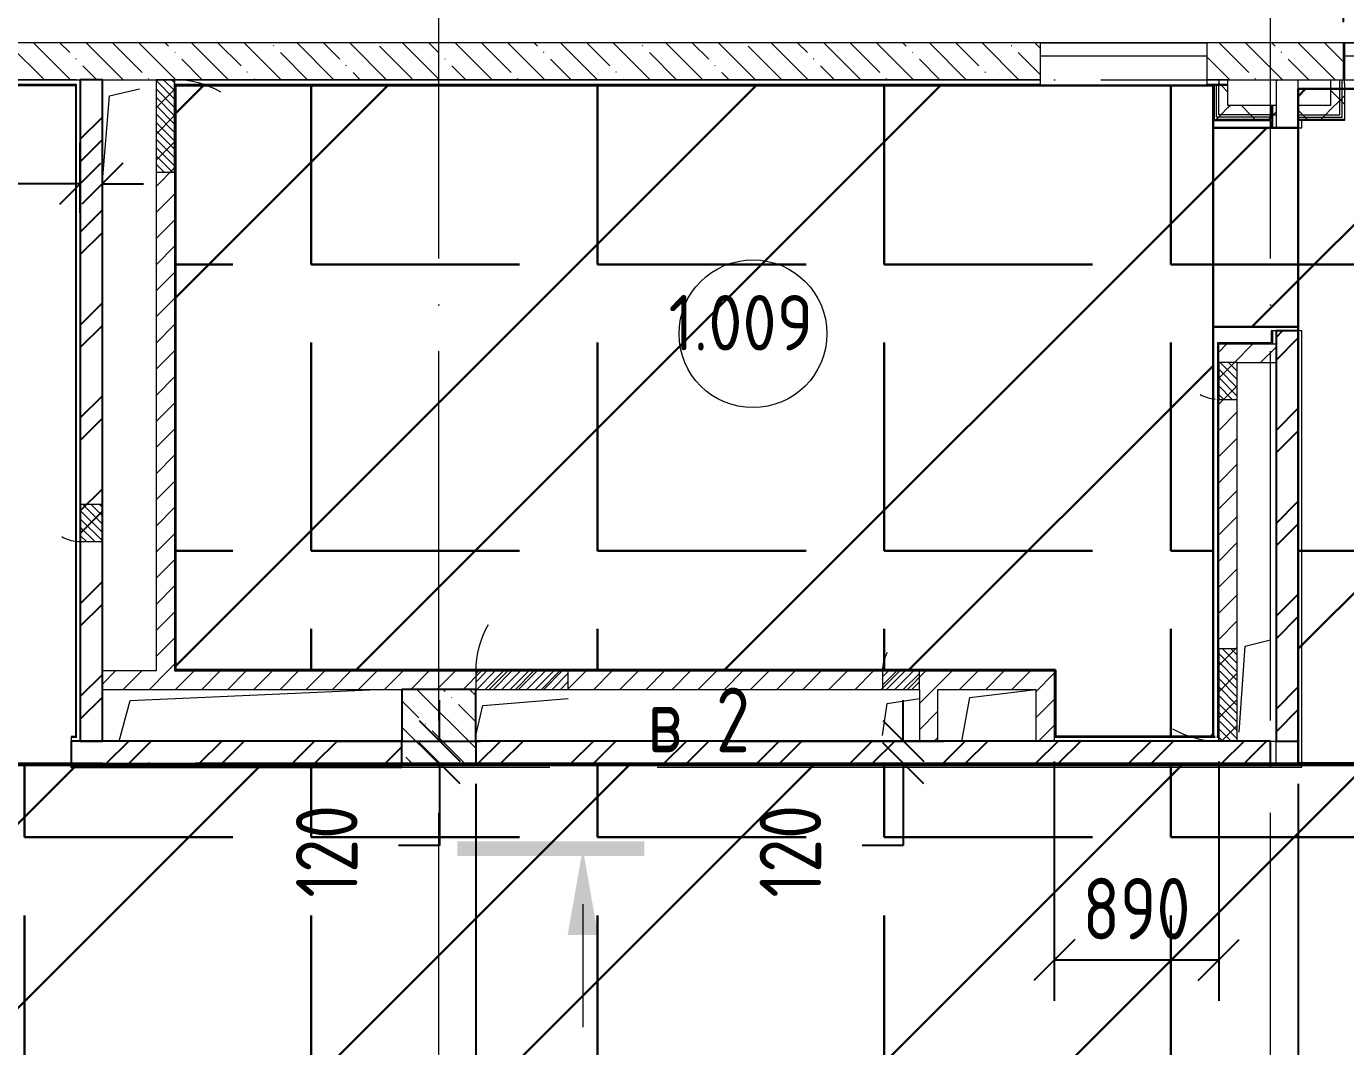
# Model space of a CAD drawing. Header units: millimetres. Extents: x -68946 to 690821, y -552984 to 293768.
# Drawn here: x 15518 to 22657, y 53142 to 58664 of the extents above; entities that cross this region are included whole.
import ezdxf

# ---------------------------------------------------------------- set-up
doc = ezdxf.new("R2010")
doc.units = ezdxf.units.MM
doc.linetypes.add('ADSK_Линия сетки', pattern=[2500, 2000, -250, 0, -250])
doc.linetypes.add('ADSK_Скрыто', pattern=[600, 300, -300])
doc.layers.get('Defpoints').update_dxf_attribs({"color": 250})
for name, color, linetype, lineweight in [('0) блоки', 250, 'Continuous', 25), ('1.1) Стяжка 5 вып.', 30, 'Continuous', 30), ('1.2) Тепло-звук изол. + пленка 5 вып.', 200, 'Continuous', 30), ('A-____-____-DIMS', 250, 'Continuous', 9), ('A-AREA-____-IDEN', 250, 'Continuous', 9), ('A-DETL-GENF-OTLN', 250, 'Continuous', 5), ('A-DOOR-____-MCUT', 250, 'Continuous', 5), ('A-DOOR-____-OTLN', 250, 'Continuous', 5), ('A-GLAZ-____-MCUT', 250, 'Continuous', 9), ('A-GLAZ-____-OTLN', 250, 'Continuous', 5), ('A-WALL-____-MCUT', 250, 'Continuous', 13), ('A-WALL-____-PATT', 250, 'Continuous', 13), ('A-WALL-FNSH-MCUT', 250, 'Continuous', 13), ('G-____-____-SYMB', 250, 'ADSK_Скрыто', 9), ('I-WALL-____-OTLN', 250, 'Continuous', 9), ('S-COLS-____-MCUT', 250, 'Continuous', 25), ('S-COLS-____-OTLN', 250, 'Continuous', 9), ('S-GRID-____-OTLN', 250, 'Continuous', 9)]:
    doc.layers.add(name, color=color, linetype=linetype, lineweight=lineweight)
doc.styles.add('GOST Common_2', font='', dxfattribs={"width": 0.8, "height": 350})
doc.styles.add('ISOCPEUR_1', font='isocpeur.ttf', dxfattribs={"width": 0.9, "height": 250})
doc.styles.get("Standard").update_dxf_attribs({"font": 'ГОСТ тип А.ttf'})
doc.styles.get('GOST Common_2').set_extended_font_data('GOST Common')
doc.dimstyles.new('А3', dxfattribs={"dimtxt": 333, "dimasz": 222, "dimexe": 222, "dimexo": 111, "dimgap": 111, "dimtad": 1, "dimtoh": 1, "dimdec": 0, "dimrnd": 0.0015, "dimzin": 0, "dimdsep": 46, "dimtxsty": 'Standard', "dimblk": 'OBLIQUE', "dimcen": 0, "dimclrd": 7, "dimclre": 7, "dimclrt": 7, "dimadec": 0, "dimazin": 0, "dimtfac": 1, "dimtdec": 0, "dimtofl": 0, "dimtmove": 0, "dimatfit": 3, "dimfxl": 1, "dimtolj": 1, "dimtzin": 0, "dimarcsym": 0})
pattern_1 = [(45, (0, 0), (-70.71068, 70.71068), [])]
pattern_2 = [(45, (0, 0), (-251.4472, 251.4472), []), (45, (0, 381), (-251.4472, 251.4472), [])]
pattern_3 = [(135, (0, 0), (-142.5612, -142.5612), []), (135, (142.56, 0), (-142.5612, -142.5612), [252.016, -50.403, 3.353, -47.05])]
pattern_4 = [(45, (0, 0), (-141.42136, 141.42136), []), (135, (0, 0), (-141.42136, -141.42136), [])]
pattern_5 = [(45, (125, 0), (-22.6274, 22.6274), [])]
pattern_6 = [(0, (0, 0), (0, 1550.67), [1127.76, -422.91]), (90, (0, 0), (-1550.67, 9e-14), [1127.76, -422.91])]

# ---------------------------------------------------------------- blocks, each defined once
blk = doc.blocks.new('Окно_СКБ_1Ст1 - 120_Окно_СКБ_1Ст_900_ОК3л-29018700-Кладочный план на отм_ 0_000_ Секция 1_')
at = {"layer": 'A-GLAZ-____-MCUT'}
for p, q in [((-450, -125), (450, -125)), ((-450, -195), (450, -195))]:
    blk.add_line(p, q, dxfattribs=at)
at = {"layer": 'A-GLAZ-____-OTLN'}
for p, q in [((450, -125), (-450, -125)), ((-450, -195), (450, -195))]:
    blk.add_line(p, q, dxfattribs=at)
blk = doc.blocks.new('Окно_СКБ_1Ст1 - 120_Окно_СКБ_1Ст_1250_ОКп14_E30-37619683-Кладочный план на отм_ 0_000_ Секция 1_')
at = {"layer": 'A-GLAZ-____-MCUT'}
for p, q in [((-625, -125), (625, -125)), ((-625, -195), (625, -195))]:
    blk.add_line(p, q, dxfattribs=at)
at = {"layer": 'A-GLAZ-____-OTLN'}
for p, q in [((625, -125), (-625, -125)), ((-625, -195), (625, -195))]:
    blk.add_line(p, q, dxfattribs=at)
blk = doc.blocks.new('_Wn_-As_OpeningMEP_floor__Rectangular - _Wn_-As_OpeningMEP_floor__Rectangular-32466854-Кладочный план на отм_ 0_000_ Секция 1_')
at = {"layer": 'A-DETL-GENF-OTLN'}
for p, q in [((-639.5, 129.5), (696.1, 189.8)), ((-700, -90), (-639.5, 129.5))]:
    blk.add_line(p, q, dxfattribs=at)
blk = doc.blocks.new('_Wn_-As_OpeningMEP_floor__Rectangular - _Wn_-As_OpeningMEP_floor__Rectangular-32466851-Кладочный план на отм_ 0_000_ Секция 1_')
at = {"layer": 'A-DETL-GENF-OTLN'}
for p, q in [((-62.3, 262.2), (100, 300)), ((-100, -199.9), (-62.3, 262.2))]:
    blk.add_line(p, q, dxfattribs=at)
blk = doc.blocks.new('_Wn_-As_OpeningMEP_floor__Rectangular - _Wn_-As_OpeningMEP_floor__Rectangular-32466841-Кладочный план на отм_ 0_000_ Секция 1_')
at = {"layer": 'A-DETL-GENF-OTLN'}
for p, q in [((-200, -90), (-156, 146)), ((-156, 146), (200, 190))]:
    blk.add_line(p, q, dxfattribs=at)
blk = doc.blocks.new('_Wn_-As_OpeningMEP_floor__Rectangular - _Wn_-As_OpeningMEP_floor__Rectangular-V6-Кладочный план на отм_ 0_000_ Секция 1_')
at = {"layer": 'A-DETL-GENF-OTLN'}
for p, q in [((-212.2, 112.2), (250, 150)), ((-250, -50), (-212.2, 112.2))]:
    blk.add_line(p, q, dxfattribs=at)
blk = doc.blocks.new('_Wn_-As_OpeningMEP_floor__Rectangular - _Wn_-As_OpeningMEP_floor__Rectangular-32466825-Кладочный план на отм_ 0_000_ Секция 1_')
at = {"layer": 'A-DETL-GENF-OTLN'}
for p, q in [((-73.2, 123.2), (100, 150)), ((-100, -50), (-73.2, 123.2))]:
    blk.add_line(p, q, dxfattribs=at)
blk = doc.blocks.new('_Wn_-As_OpeningMEP_floor__Rectangular - _Wn_-As_OpeningMEP_floor__Rectangular-32466849-Кладочный план на отм_ 0_000_ Секция 1_')
at = {"layer": 'A-DETL-GENF-OTLN'}
for p, q in [((-51.6, 266.6), (85, 300)), ((-85, -200), (-51.6, 266.6))]:
    blk.add_line(p, q, dxfattribs=at)
blk = doc.blocks.new('АР_Люк - ЛРС_ВК_200х200_внутренний_RAL 9006-42718712-Кладочный план на отм_ 0_000_ Секция 1_')
at = {"layer": 'A-DOOR-____-OTLN'}
h = blk.add_hatch(dxfattribs=at)
h.set_pattern_fill('FP_29', color=256, style=0, pattern_type=2)
h.set_pattern_definition(pattern_5)
h.paths.add_polyline_path([(25, -60), (225, -60), (225, 60), (25, 60)])
at = {"layer": 'A-DETL-GENF-OTLN', "lineweight": 9}
for p, q in [((225, 60), (25, 60)), ((25, 60), (25, -60)), ((225, -60), (225, 60)), ((25, -60), (225, -60))]:
    blk.add_line(p, q, dxfattribs=at)
at = {"layer": 'A-DOOR-____-MCUT'}
blk.add_arc((225, 60), 200, 150, 180, dxfattribs=at)
blk = doc.blocks.new('АР_Люк - ЛРС_ВК_200х200_внутренний_RAL 9006-42718871-Кладочный план на отм_ 0_000_ Секция 1_')
at = {"layer": 'A-DOOR-____-OTLN'}
h = blk.add_hatch(dxfattribs=at)
h.set_pattern_fill('FP_29', color=256, style=0, pattern_type=2)
h.set_pattern_definition(pattern_5)
h.paths.add_polyline_path([(225, -50), (225, 50), (25, 50), (25, -50)])
at = {"layer": 'A-DETL-GENF-OTLN', "lineweight": 9}
for p, q in [((225, 50), (25, 50)), ((25, 50), (25, -50)), ((225, -50), (225, 50)), ((25, -50), (225, -50))]:
    blk.add_line(p, q, dxfattribs=at)
at = {"layer": 'A-DOOR-____-MCUT'}
blk.add_arc((225, 50), 200, 150, 180, dxfattribs=at)
blk = doc.blocks.new('АР_Люк - ЛРС_ВК_200х200_внутренний_RAL 9006-V24-Кладочный план на отм_ 0_000_ Секция 1_')
at = {"layer": 'A-DOOR-____-OTLN'}
h = blk.add_hatch(dxfattribs=at)
h.set_pattern_fill('FP_29', color=256, style=0, pattern_type=2)
h.set_pattern_definition(pattern_5)
h.paths.add_polyline_path([(25, 50), (25, -50), (225, -50), (225, 50), (184.4, 50)])
at = {"layer": 'A-DETL-GENF-OTLN', "lineweight": 9}
for p, q in [((225, 50), (25, 50)), ((25, 50), (25, -50)), ((225, -50), (225, 50)), ((25, -50), (225, -50))]:
    blk.add_line(p, q, dxfattribs=at)
at = {"layer": 'A-DOOR-____-MCUT'}
for start, end in [(150, 174.20445), (177.10222, 180)]:
    blk.add_arc((225, 50), 200, start, end, dxfattribs=at)
blk = doc.blocks.new('АР_Люк - ЛРС_ВК_500х400_наружный_NCS S 1000-N-42722041-Кладочный план на отм_ 0_000_ Секция 1_')
at = {"layer": 'A-DOOR-____-OTLN'}
h = blk.add_hatch(dxfattribs=at)
h.set_pattern_fill('FP_29', color=256, style=0, pattern_type=2)
h.set_pattern_definition(pattern_5)
h.paths.add_polyline_path([(375, 50), (-125, 50), (-125, -50), (375, -50)])
at = {"layer": 'A-DETL-GENF-OTLN', "lineweight": 9}
for p, q in [((375, 50), (-125, 50)), ((-125, 50), (-125, -50)), ((375, -50), (375, 50)), ((-125, -50), (375, -50))]:
    blk.add_line(p, q, dxfattribs=at)
at = {"layer": 'A-DOOR-____-MCUT'}
blk.add_arc((375, 50), 500, 150, 180, dxfattribs=at)
blk = doc.blocks.new('AAR_СКБ_Марка_Помещения - Номер-17325395-Кладочный план на отм_ 0_000_ Секция 1_')
at = {"layer": 'A-AREA-____-IDEN'}
blk.add_circle((0, 1.502), 4, dxfattribs=at)
blk = doc.blocks.new('_Oblique')
at = {"color": 0, "linetype": 'ByBlock', "lineweight": -2}
blk.add_line((-0.5, -0.5), (0.5, 0.5), dxfattribs=at)
blk = doc.blocks.new('DIMBLOCK247-Кладочный план на отм_ 0_000_ Секция 1_')
at = {"layer": 'A-____-____-DIMS', "color": 7, "lineweight": -2, "transparency": 16777216}
for p, q in [((21080, 54684), (21080, 53388.5)), ((21970, 54684), (21970, 53388.5)), ((21080, 53610.5), (21970, 53610.5))]:
    blk.add_line(p, q, dxfattribs=at)
at = {"layer": 'Defpoints', "color": 0, "lineweight": 30, "transparency": 16777216}
for p in [(21080, 54795), (21970, 54795), (21970, 53610.5)]:
    blk.add_point(p, dxfattribs=at)
at = {"layer": 'A-____-____-DIMS', "color": 7, "lineweight": -2, "transparency": 16777216, "xscale": 222, "yscale": 222, "zscale": 222, "rotation": 180}
blk.add_blockref('_Oblique', (21080, 53610.5), dxfattribs=at)
at = {"layer": 'A-____-____-DIMS', "color": 7, "lineweight": -2, "transparency": 16777216, "xscale": 222, "yscale": 222, "zscale": 222}
blk.add_blockref('_Oblique', (21970, 53610.5), dxfattribs=at)
at = {"layer": 'A-____-____-DIMS', "color": 7, "transparency": 16777216, "insert": (21525, 53888), "char_height": 333, "width": 1.862, "attachment_point": 5}
blk.add_mtext('\\A1;890', dxfattribs=at)
blk = doc.blocks.new('DIMBLOCK252-Кладочный план на отм_ 0_000_ Секция 1_')
at = {"layer": 'A-____-____-DIMS', "color": 7, "lineweight": -2, "transparency": 16777216}
for p, q in [((20262.8, 54795), (20262.8, 55017)), ((19281.6, 54795), (20484.8, 54795)), ((19281.6, 54675), (20484.8, 54675)), ((20262.8, 54675), (20262.8, 54231)), ((20262.8, 54231), (20040.8, 54231))]:
    blk.add_line(p, q, dxfattribs=at)
at = {"layer": 'Defpoints', "color": 0, "lineweight": 30, "transparency": 16777216}
for p in [(19170.6, 54795), (20262.8, 54795), (19170.6, 54675)]:
    blk.add_point(p, dxfattribs=at)
at = {"layer": 'A-____-____-DIMS', "color": 7, "lineweight": -2, "transparency": 16777216, "xscale": 222, "yscale": 222, "zscale": 222}
for p, rotation in [((20262.8, 54795), 270), ((20262.8, 54675), 90)]:
    blk.add_blockref('_Oblique', p, dxfattribs=dict(at, rotation=rotation))
at = {"layer": 'A-____-____-DIMS', "color": 7, "transparency": 16777216, "insert": (19485.8, 53948), "char_height": 333, "width": 1.678, "attachment_point": 1, "rotation": 90, "line_spacing_factor": 1.022761}
blk.add_mtext('\\A1;120', dxfattribs=at)
blk = doc.blocks.new('DIMBLOCK255-Кладочный план на отм_ 0_000_ Секция 1_')
at = {"layer": 'A-____-____-DIMS', "color": 7, "lineweight": -2, "transparency": 16777216}
for p, q in [((15810, 57654.3), (15810, 58033.9)), ((15930, 57654.3), (15930, 58033.9)), ((15810, 57811.9), (14577.9, 57811.9)), ((15930, 57811.9), (16152, 57811.9))]:
    blk.add_line(p, q, dxfattribs=at)
at = {"layer": 'Defpoints', "color": 0, "lineweight": 30, "transparency": 16777216}
for p in [(15930, 57811.9), (15810, 57543.3), (15930, 57543.3)]:
    blk.add_point(p, dxfattribs=at)
at = {"layer": 'A-____-____-DIMS', "color": 7, "lineweight": -2, "transparency": 16777216, "xscale": 222, "yscale": 222, "zscale": 222}
blk.add_blockref('_Oblique', (15810, 57811.9), dxfattribs=at)
at = {"layer": 'A-____-____-DIMS', "color": 7, "lineweight": -2, "transparency": 16777216, "xscale": 222, "yscale": 222, "zscale": 222, "rotation": 180}
blk.add_blockref('_Oblique', (15930, 57811.9), dxfattribs=at)
at = {"layer": 'A-____-____-DIMS', "color": 7, "transparency": 16777216, "insert": (14688.9, 58366.9), "char_height": 333, "width": 1.678, "attachment_point": 1, "line_spacing_factor": 1.022761}
blk.add_mtext('\\A1;120', dxfattribs=at)
blk = doc.blocks.new('DIMBLOCK259-Кладочный план на отм_ 0_000_ Секция 1_')
at = {"layer": 'A-____-____-DIMS', "color": 7, "lineweight": -2, "transparency": 16777216}
for p, q in [((17754.1, 54795.2), (17754.1, 55017.2)), ((17194.3, 54795.2), (17976.1, 54795.2)), ((17194.3, 54675), (17976.1, 54675)), ((17754.1, 54675), (17754.1, 54231)), ((17754.1, 54231), (17532.1, 54231))]:
    blk.add_line(p, q, dxfattribs=at)
at = {"layer": 'Defpoints', "color": 0, "lineweight": 30, "transparency": 16777216}
for p in [(17083.3, 54795.2), (17754.1, 54795.2), (17083.3, 54675)]:
    blk.add_point(p, dxfattribs=at)
at = {"layer": 'A-____-____-DIMS', "color": 7, "lineweight": -2, "transparency": 16777216, "xscale": 222, "yscale": 222, "zscale": 222}
for p, rotation in [((17754.1, 54795.2), 270), ((17754.1, 54675), 90)]:
    blk.add_blockref('_Oblique', p, dxfattribs=dict(at, rotation=rotation))
at = {"layer": 'A-____-____-DIMS', "color": 7, "transparency": 16777216, "insert": (16977.1, 53948), "char_height": 333, "width": 1.678, "attachment_point": 1, "rotation": 90, "line_spacing_factor": 1.022761}
blk.add_mtext('\\A1;120', dxfattribs=at)
blk = doc.blocks.new('Разрез - Номер вида спереди_3_5 мм-32550530-Кладочный план на отм_ 0_000_ Секция 1_')
at = {"layer": 'G-____-____-SYMB', "linetype": 'Continuous'}
for points in [[(9.798, 0.404), (9.798, -0.394), (-0.333, -0.394), (-0.333, 0.404)], [(2.176, -4.675), (3, 0), (3.824, -4.675)]]:
    blk.add_hatch(color=256, dxfattribs=at).paths.add_polyline_path(points)
at = {"layer": 'G-____-____-SYMB', "linetype": 'Continuous', "lineweight": 20}
blk.add_line((3, -3), (3, -9.663), dxfattribs=at)
blk = doc.blocks.new('DIMBLOCK386-Кладочный план на отм_ 0_000_ Секция 1_')
at = {"layer": 'A-____-____-DIMS', "color": 7, "lineweight": -2, "transparency": 16777216}
for p, q in [((22645, 58686.1), (22645, 60593.3)), ((23895, 58686), (23895, 60593.3)), ((22645, 60371.3), (23895, 60371.3))]:
    blk.add_line(p, q, dxfattribs=at)
at = {"layer": 'Defpoints', "color": 0, "lineweight": 30, "transparency": 16777216}
for p in [(23895, 60371.3), (22645, 58575.1), (23895, 58575)]:
    blk.add_point(p, dxfattribs=at)
at = {"layer": 'A-____-____-DIMS', "color": 7, "lineweight": -2, "transparency": 16777216, "xscale": 222, "yscale": 222, "zscale": 222, "rotation": 180}
blk.add_blockref('_Oblique', (22645, 60371.3), dxfattribs=at)
at = {"layer": 'A-____-____-DIMS', "color": 7, "lineweight": -2, "transparency": 16777216, "xscale": 222, "yscale": 222, "zscale": 222}
blk.add_blockref('_Oblique', (23895, 60371.3), dxfattribs=at)
at = {"layer": 'A-____-____-DIMS', "color": 7, "transparency": 16777216, "insert": (23270, 60648.8), "char_height": 333, "width": 2.299, "attachment_point": 5}
blk.add_mtext('\\A1;1250', dxfattribs=at)
blk = doc.blocks.new('DIMBLOCK425-Кладочный план на отм_ 0_000_ Секция 1_')
at = {"layer": 'A-____-____-DIMS', "color": 7, "lineweight": -2, "transparency": 16777216}
for p, q in [((17950, 54564), (17950, 52340.2)), ((22400, 54564), (22400, 52340.2)), ((17950, 52562.2), (22400, 52562.2))]:
    blk.add_line(p, q, dxfattribs=at)
at = {"layer": 'Defpoints', "color": 0, "lineweight": 30, "transparency": 16777216}
for p in [(17950, 54675), (22400, 54675), (22400, 52562.2)]:
    blk.add_point(p, dxfattribs=at)
at = {"layer": 'A-____-____-DIMS', "color": 7, "lineweight": -2, "transparency": 16777216, "xscale": 222, "yscale": 222, "zscale": 222, "rotation": 180}
blk.add_blockref('_Oblique', (17950, 52562.2), dxfattribs=at)
at = {"layer": 'A-____-____-DIMS', "color": 7, "lineweight": -2, "transparency": 16777216, "xscale": 222, "yscale": 222, "zscale": 222}
blk.add_blockref('_Oblique', (22400, 52562.2), dxfattribs=at)
at = {"layer": 'A-____-____-DIMS', "color": 7, "transparency": 16777216, "insert": (20175, 52839.7), "char_height": 333, "width": 2.651, "attachment_point": 5}
blk.add_mtext('\\A1;4450', dxfattribs=at)

msp = doc.modelspace()

# ---------------------------------------------------------------- hatches: boundary and pattern name
at = {"layer": '0) блоки'}
h = msp.add_hatch(dxfattribs=at)
h.set_pattern_fill('FP_2', color=256, style=0, pattern_type=2)
h.set_pattern_definition(pattern_2)
h.paths.add_polyline_path([(15929.9781, 54795.0006), (15929.9781, 58375.0608), (15809.9781, 58375.0608), (15809.9781, 54795.0006)])
h = msp.add_hatch(dxfattribs=at)
h.set_pattern_fill('FP_2', color=256, style=0, pattern_type=2)
h.set_pattern_definition(pattern_2)
h.paths.add_polyline_path([(22280, 54675.0006), (22400, 54675.0006), (22400, 57015), (22280, 57015), (22280, 55136.1267)])
h.paths.add_polyline_path([(22280, 58115), (22400, 58115), (22400, 58375.0608), (22280, 58375.0608), (22280, 58160.0006)])
h = msp.add_hatch(dxfattribs=at)
h.set_pattern_fill('FP_2', color=256, style=0, pattern_type=2)
h.set_pattern_definition(pattern_2)
h.paths.add_polyline_path([(22280, 54675.0006), (22280, 54795.0006), (17949.9781, 54795.0006), (17949.9781, 54675.0006), (20922.2184, 54675.0006)])
h.paths.add_polyline_path([(15760, 54675.0006), (17549.9781, 54675.0006), (17549.9781, 54795.0006), (15760, 54795.0006)])
h.paths.add_polyline_path([(13800.0377, 54675.0006), (14710, 54675.0006), (14710, 54795.0006), (13800.0377, 54795.0006)])
at = {"layer": '1.1) Стяжка 5 вып.', "lineweight": 30, "true_color": 0xf26722}
h = msp.add_hatch(dxfattribs=at)
h.set_pattern_fill('ANSI32', color=30, scale=222)
h.paths.add_polyline_path([(21939, 58343), (16326, 58343), (16326, 55181.0006), (21086, 55181.0006), (21086, 54821.0006), (21939, 54821.0006), (21939, 55181.0006)])
h = msp.add_hatch(dxfattribs=at)
h.set_pattern_fill('ANSI32', color=30, scale=222)
h.paths.add_polyline_path([(24925, 57037.5336), (24155, 57037.5336), (24155, 58325.0012), (22400, 58325.0012), (22400, 54675.0006), (24925, 54675.0006)])
h = msp.add_hatch(dxfattribs=at)
h.set_pattern_fill('ANSI32', color=30, scale=222)
h.paths.add_polyline_path([(22400, 58115), (21939, 58115), (21939, 57037.5336), (22400, 57037.5336)])
h = msp.add_hatch(dxfattribs=at)
h.set_pattern_fill('ANSI32', color=30, scale=222)
h.paths.add_polyline_path([(69050, 54665.0006), (63760.01, 54665.0006), (63760.01, 54465), (63340.01, 54465), (63340.01, 54665.0006), (50059.9781, 54665.0006), (50059.9781, 54465), (49640, 54465), (49640, 54665.0006), (45760, 54665.0006), (45760, 54465), (45340, 54465), (45340, 54665.0006), (41260, 54665.0006), (41260, 54465), (40840, 54465), (40840, 54665.0006), (36359.9781, 54665.0006), (36359.9781, 54465), (35938.1957, 54465), (35938.1957, 54665.0006), (32655, 54665.0006), (237.9781, 54665.0006), (237.9781, 51375), (69050, 51375)])
at = {"layer": '1.2) Тепло-звук изол. + пленка 5 вып.', "lineweight": 30}
h = msp.add_hatch(dxfattribs=at)
h.set_pattern_fill('ANGLE', color=256, scale=222)
h.set_pattern_definition(pattern_6)
h.paths.add_polyline_path([(21939, 58343), (16326, 58343), (16326, 55181.0006), (21086, 55181.0006), (21086, 54821.0006), (21939, 54821.0006), (21939, 55181.0006)])
h = msp.add_hatch(dxfattribs=at)
h.set_pattern_fill('ANGLE', color=256, scale=222)
h.set_pattern_definition(pattern_6)
h.paths.add_polyline_path([(24925, 57037.5336), (24155, 57037.5336), (24155, 58325.0012), (22400, 58325.0012), (22400, 54675.0006), (24925, 54675.0006)])
h = msp.add_hatch(dxfattribs=at)
h.set_pattern_fill('ANGLE', color=256, scale=222)
h.set_pattern_definition(pattern_6)
h.paths.add_polyline_path([(22400, 58115), (21939, 58115), (21939, 57037.5336), (22400, 57037.5336)])
h = msp.add_hatch(dxfattribs=at)
h.set_pattern_fill('ANGLE', color=256, scale=222)
h.set_pattern_definition(pattern_6)
h.paths.add_polyline_path([(69050, 54665.0006), (63760.01, 54665.0006), (63760.01, 54465), (63340.01, 54465), (63340.01, 54665.0006), (50059.9781, 54665.0006), (50059.9781, 54465), (49640, 54465), (49640, 54665.0006), (45760, 54665.0006), (45760, 54465), (45340, 54465), (45340, 54665.0006), (41260, 54665.0006), (41260, 54465), (40840, 54465), (40840, 54665.0006), (36359.9781, 54665.0006), (36359.9781, 54465), (35938.1957, 54465), (35938.1957, 54665.0006), (32655, 54665.0006), (237.9781, 54665.0006), (237.9781, 51375), (69050, 51375)])
at = {"layer": 'A-WALL-____-PATT', "lineweight": 15}
h = msp.add_hatch(dxfattribs=at)
h.set_pattern_fill('FP_8', color=256, style=0, pattern_type=2)
h.set_pattern_definition(pattern_3)
h.paths.add_polyline_path([(21904.9781, 58375.0608), (22645, 58375.0608), (22645, 58575.0608), (21904.9781, 58575.0608), (21904.9781, 58472.6419)])
h.paths.add_polyline_path([(20922.2184, 58375.0608), (21004.9781, 58375.0608), (21004.9781, 58575.0608), (13800.0377, 58575.0608), (13800.0377, 58375.0608), (16524.1244, 58375.0608)])
h = msp.add_hatch(dxfattribs=at)
h.set_pattern_fill('FP_6', color=94, style=0, pattern_type=2)
h.set_pattern_definition(pattern_1)
h.paths.add_polyline_path([(16320, 55175.0006), (16320, 58375.0608), (16220, 58375.0608), (16220, 55175.0006)])
h = msp.add_hatch(dxfattribs=at)
h.set_pattern_fill('FP_28', color=42, style=0, pattern_type=2)
h.set_pattern_definition(pattern_4)
h.paths.add_polyline_path([(22020, 58185.0006), (22020, 58343), (21970, 58343), (21970, 58185.0006)])
h.paths.add_polyline_path([(22020, 58349), (22020, 58375.0597), (21970, 58374), (21970, 58349)])
h = msp.add_hatch(dxfattribs=at)
h.set_pattern_fill('FP_28', color=42, style=0, pattern_type=2)
h.set_pattern_definition(pattern_4)
h.paths.add_polyline_path([(22625, 58185.0006), (22625, 58375.0608), (22575, 58375.0608), (22575, 58185.0006)])
h = msp.add_hatch(dxfattribs=at)
h.set_pattern_fill('FP_28', color=42, style=0, pattern_type=2)
h.set_pattern_definition(pattern_4)
h.paths.add_polyline_path([(22021.7419, 58185.0006), (22254, 58185.0006), (22254, 58235.0006), (22020, 58235.0006), (22020, 58185.0006)])
h.paths.add_polyline_path([(22280, 58185.0006), (22280, 58235.0006), (22260, 58235.0006), (22260, 58185.0006)])
h = msp.add_hatch(dxfattribs=at)
h.set_pattern_fill('FP_28', color=42, style=0, pattern_type=2)
h.set_pattern_definition(pattern_4)
h.paths.add_polyline_path([(22400, 58185.0006), (22575, 58185.0006), (22575, 58235.0006), (22400, 58235.0006)])
h = msp.add_hatch(dxfattribs=at)
h.set_pattern_fill('FP_6', color=94, style=0, pattern_type=2)
h.set_pattern_definition(pattern_1)
h.paths.add_polyline_path([(22070, 56845.0006), (22280, 56845.0006), (22280, 56945.0006), (21970, 56945.0006), (21970, 56845.0006), (22021.7419, 56845.0006)])
h = msp.add_hatch(dxfattribs=at)
h.set_pattern_fill('FP_6', color=94, style=0, pattern_type=2)
h.set_pattern_definition(pattern_1)
h.paths.add_polyline_path([(21970, 54795.0006), (22070, 54795.0006), (22070, 56845.0006), (21970, 56845.0006), (21970, 55136.1267)])
h = msp.add_hatch(dxfattribs=at)
h.set_pattern_fill('FP_6', color=94, style=0, pattern_type=2)
h.set_pattern_definition(pattern_1)
h.paths.add_polyline_path([(20150, 55075.0006), (20980, 55075.0006), (20980, 55175.0006), (15929.9781, 55175.0006), (15929.9781, 55075.0006), (18450, 55075.0006)])
h = msp.add_hatch(dxfattribs=at)
h.set_pattern_fill('FP_6', color=94, style=0, pattern_type=2)
h.set_pattern_definition(pattern_1)
h.paths.add_polyline_path([(21080, 54795.0006), (21080, 55175.0006), (20980, 55175.0006), (20980, 54795.0006)])
h = msp.add_hatch(dxfattribs=at)
h.set_pattern_fill('FP_6', color=94, style=0, pattern_type=2)
h.set_pattern_definition(pattern_1)
h.paths.add_polyline_path([(20450, 54795.0006), (20450, 55075.0006), (20350, 55075.0006), (20350, 54795.0006)])
at = {"layer": 'I-WALL-____-OTLN'}
h = msp.add_hatch(dxfattribs=at)
h.set_pattern_fill('FP_28', color=30, style=0, pattern_type=2)
h.set_pattern_definition(pattern_4)
h.paths.add_polyline_path([(21957.5, 58160.0006), (21957.5, 58343), (21945, 58343), (21945, 58160.0006)])
h = msp.add_hatch(dxfattribs=at)
h.set_pattern_fill('FP_28', color=30, style=0, pattern_type=2)
h.set_pattern_definition(pattern_4)
h.paths.add_polyline_path([(21970, 58172.5006), (21970, 58343), (21957.5, 58343), (21957.5, 58172.5006)])
h = msp.add_hatch(dxfattribs=at)
h.set_pattern_fill('FP_28', color=30, style=0, pattern_type=2)
h.set_pattern_definition(pattern_4)
h.paths.add_polyline_path([(22625, 58172.5006), (22637.5, 58172.5006), (22637.5, 58375.0608), (22625, 58375.0608), (22625, 58185.0006)])
h = msp.add_hatch(dxfattribs=at)
h.set_pattern_fill('FP_28', color=30, style=0, pattern_type=2)
h.set_pattern_definition(pattern_4)
h.paths.add_polyline_path([(22650, 58160.0006), (22650, 58375.0608), (22637.5, 58375.0608), (22637.5, 58160.0006)])
h = msp.add_hatch(dxfattribs=at)
h.set_pattern_fill('FP_28', color=30, style=0, pattern_type=2)
h.set_pattern_definition(pattern_4)
h.paths.add_polyline_path([(22254, 58172.5006), (22254, 58185.0006), (21970, 58185.0006), (21970, 58172.5006), (22021.7419, 58172.5006)])
h = msp.add_hatch(dxfattribs=at)
h.set_pattern_fill('FP_28', color=30, style=0, pattern_type=2)
h.set_pattern_definition(pattern_4)
h.paths.add_polyline_path([(22625, 58172.5006), (22625, 58185.0006), (22400, 58185.0006), (22400, 58172.5006), (22575, 58172.5006)])
h = msp.add_hatch(dxfattribs=at)
h.set_pattern_fill('FP_28', color=30, style=0, pattern_type=2)
h.set_pattern_definition(pattern_4)
h.paths.add_polyline_path([(21957.5, 58160.0006), (22254, 58160.0006), (22254, 58172.5006), (21957.5, 58172.5006)])
h = msp.add_hatch(dxfattribs=at)
h.set_pattern_fill('FP_28', color=30, style=0, pattern_type=2)
h.set_pattern_definition(pattern_4)
h.paths.add_polyline_path([(22420, 58160.0006), (22637.5, 58160.0006), (22637.5, 58172.5006), (22400, 58172.5006), (22400, 58160.0006)])
at = {"layer": 'S-COLS-____-OTLN', "lineweight": 5}
h = msp.add_hatch(dxfattribs=at)
h.set_pattern_fill('FP_8', color=256, style=0, pattern_type=2)
h.set_pattern_definition(pattern_3)
h.paths.add_polyline_path([(17549.9781, 54675), (17949.9781, 54675), (17949.9781, 55075), (17549.9781, 55075), (17549.9781, 54795.0006)])

# ---------------------------------------------------------------- linework, layer by layer
at = {"linetype": 'ADSK_Линия сетки'}
msp.add_line((-3569.5512, 54675.0006), (72376.0288, 54675.0006), dxfattribs=at)
at = {"layer": '0) блоки'}
for points in [[(15809.9781, 54795.0006), (15929.9781, 54795.0006), (15929.9781, 58375.0006), (15809.9781, 58375.0006)], [(22400, 57015), (22280, 57015), (22280, 54795.0006), (22400, 54795.0006)], [(17549.9781, 54795.0006), (15760, 54795.0006), (15760, 54655.0006), (17549.9781, 54655.0006)], [(22250, 54795.0006), (17949.9781, 54795.0006), (17949.9781, 54675.0006), (22250, 54675.0006)]]:
    msp.add_lwpolyline(points, close=True, dxfattribs=at)
at = {"layer": '1.1) Стяжка 5 вып.', "lineweight": 30}
for points in [[(21939, 55181.0006), (21939, 58343), (16326, 58343), (16326, 55181.0006), (21086, 55181.0006)], [(21086, 55181.0006), (21086, 54821.0006), (21939, 54821.0006), (21939, 55181.0006)]]:
    msp.add_lwpolyline(points, dxfattribs=at)
for points in [[(22400, 54675.0006), (24925, 54675.0006), (24925, 58325.0012), (22400, 58325.0012)], [(22400, 58115), (21939, 58115), (21939, 57037.5336), (22400, 57037.5336)], [(237.9781, 54665.0006), (69050, 54665.0006), (69050, 51375), (237.9781, 51375)]]:
    msp.add_lwpolyline(points, close=True, dxfattribs=at)
at = {"layer": 'A-WALL-____-MCUT', "lineweight": 15}
for p, q in [((21004.9781, 58575.0608), (13600.0377, 58575.0608)), ((21004.9781, 58375.0608), (21004.9781, 58575.0608)), ((22645, 58575.0608), (21904.9781, 58575.0608)), ((21904.9781, 58575.0608), (21904.9781, 58375.0608)), ((22645, 58375.0608), (22645, 58575.0608)), ((13800.0377, 58375.0608), (16326, 58375.0608)), ((15789.9781, 58374.0608), (14139.9062, 58374.0608)), ((15789.9781, 58349.0608), (14139.9062, 58349.0608)), ((14145.9062, 58343.0608), (15783.9781, 58343.0608)), ((15789.9781, 58375.0608), (15783.9781, 58375.0608)), ((15783.9781, 58343.0608), (15783.9781, 54821.0006)), ((15789.9781, 58375.0608), (15789.9781, 58374.0608)), ((15789.9781, 54815.0006), (15789.9781, 58349.0608)), ((15809.9781, 58375.0608), (15809.9781, 54795.0006)), ((15929.9781, 55175.0006), (15929.9781, 58375.0608)), ((16220, 58375.0608), (16220, 55175.0006)), ((16320, 58375), (16320, 58375.0608)), ((16326, 58375), (16320, 58375)), ((16320, 58375), (16320, 58349)), ((21004.9781, 58374), (16320, 58374)), ((16320, 58349), (16320, 55175.0006)), ((21004.9781, 58349), (16320, 58349)), ((16326, 58375.0608), (21004.9781, 58375.0608)), ((21004.9781, 58375), (16326, 58375)), ((16326, 55181.0006), (16326, 58343)), ((16326, 58343), (21004.9781, 58343)), ((21004.9781, 58349), (21004.9781, 58375)), ((21004.9781, 58343), (21004.9781, 58349)), ((21904.9781, 58375.0608), (21945, 58375.0608)), ((21904.9781, 58375), (21904.9781, 58349)), ((21945, 58375), (21904.9781, 58375)), ((21970, 58374), (21904.9781, 58374)), ((21904.9781, 58349), (21904.9781, 58343)), ((22020, 58349), (21904.9781, 58349)), ((21904.9781, 58343), (21939, 58343)), ((21939, 58343), (21939, 58154.0006)), ((21945, 58375.0608), (22645, 58375.0608)), ((21970, 58375.0597), (21945, 58375.0597)), ((22020, 58343), (21945, 58343)), ((21945, 58343), (21945, 58160.0006)), ((21957.5, 58172.5006), (21957.5, 58343)), ((21970, 58375.0597), (21970, 58349)), ((22020, 58375.0597), (21970, 58375.0597)), ((21970, 58185.0006), (21970, 58343)), ((22020, 58349), (22020, 58375.0597)), ((22020, 58343), (22020, 58349)), ((22020, 58235.0006), (22020, 58343)), ((22280, 58375.0608), (22280, 58160.0006)), ((22400, 58115), (22400, 58375.0608)), ((22575, 58375.0608), (22575, 58235.0006)), ((22625, 58185.0006), (22625, 58375.0608)), ((22637.5, 58172.5006), (22637.5, 58375.0608)), ((22650, 58355.0608), (22650, 58160.0006)), ((22653, 58355.0608), (22650, 58355.0608)), ((22653, 58157.0006), (22653, 58355.0608)), ((22254, 58185.0006), (21970, 58185.0006)), ((22254, 58235.0006), (22020, 58235.0006)), ((22254, 58235.0006), (22254, 58160.0006)), ((22260, 58235.0006), (22254, 58235.0006)), ((22260, 58235.0006), (22260, 58115)), ((22280, 58235.0006), (22260, 58235.0006)), ((22260, 58185.0006), (22280, 58185.0006)), ((22575, 58235.0006), (22400, 58235.0006)), ((22400, 58185.0006), (22625, 58185.0006)), ((21939, 58154.0006), (22254, 58154.0006)), ((21945, 58160.0006), (21957.5, 58160.0006)), ((22254, 58172.5006), (21957.5, 58172.5006)), ((22254, 58160.0006), (21957.5, 58160.0006)), ((22254, 58154.0006), (22254, 58115)), ((22254, 58115), (22260, 58115)), ((22260, 58115), (22400, 58115)), ((22280, 58160.0006), (22280, 58115)), ((22400, 58172.5006), (22637.5, 58172.5006)), ((22650, 58160.0006), (22400, 58160.0006)), ((22400, 58157.0006), (22653, 58157.0006)), ((22260, 57015), (22254, 57015)), ((22254, 57015), (22254, 56951.0006)), ((22400, 57015), (22260, 57015)), ((22260, 57015), (22260, 56945.0006)), ((22280, 57015), (22280, 56951.0006)), ((22400, 54675.0006), (22400, 57015)), ((21964, 56951.0006), (21964, 54821.0006)), ((22254, 56951.0006), (21964, 56951.0006)), ((21970, 54815.0006), (21970, 56945.0006)), ((21970, 56945.0006), (22260, 56945.0006)), ((22260, 56945.0006), (22280, 56945.0006)), ((22280, 54675.0006), (22280, 56951.0006)), ((22070, 54795.0006), (22070, 56845.0006)), ((22070, 56845.0006), (22280, 56845.0006)), ((21086, 55181.0006), (16326, 55181.0006)), ((21086, 54821.0006), (21086, 55181.0006)), ((16220, 55175.0006), (15929.9781, 55175.0006)), ((15929.9781, 55175.0006), (15929.9781, 55075.0006)), ((16320, 55175.0006), (21080, 55175.0006)), ((21080, 55175.0006), (21080, 54815.0006)), ((15929.9781, 55075.0006), (20350, 55075.0006)), ((15929.9781, 54795.0006), (15929.9781, 55075.0006)), ((20350, 55075.0006), (20350, 54795.0006)), ((20450, 55075.0006), (20980, 55075.0006)), ((20450, 54795.0006), (20450, 55075.0006)), ((20980, 55075.0006), (20980, 54795.0006)), ((15783.9781, 54821.0006), (15760, 54821.0006)), ((15760, 54821.0006), (15760, 54815.0006)), ((15760, 54815.0006), (15760, 54675.0006)), ((15789.9781, 54815.0006), (15760, 54815.0006)), ((15809.9781, 54795.0006), (15760, 54795.0006)), ((17549.9781, 54795.0006), (15809.9781, 54795.0006)), ((17549.9781, 54675.0006), (17549.9781, 54795.0006)), ((20350, 54795.0006), (17949.9781, 54795.0006)), ((17949.9781, 54795.0006), (17949.9781, 54675.0006)), ((20350, 54795.0006), (20450, 54795.0006)), ((20450, 54795.0006), (22280, 54795.0006)), ((21080, 54815.0006), (21080, 54795.0006)), ((21950, 54815.0006), (21080, 54815.0006)), ((21950, 54821.0006), (21086, 54821.0006)), ((21964, 54821.0006), (21960, 54821.0006)), ((21970, 54815.0006), (21960, 54815.0006)), ((21970, 54795.0006), (21970, 54815.0006)), ((15760, 54675.0006), (17549.9781, 54675.0006)), ((22400, 54675.0006), (17949.9781, 54675.0006))]:
    msp.add_line(p, q, dxfattribs=at)
at = {"layer": 'A-WALL-FNSH-MCUT', "lineweight": 15}
for p, q in [((22650, 58375.0608), (22645, 58375.0608)), ((22650, 58355.0608), (22650, 58375.0608)), ((22400, 58115), (22420, 58115)), ((22420, 58115), (22420, 58160.0006)), ((22420, 57015), (22400, 57015)), ((22420, 54655.0006), (22420, 57015)), ((15760, 54675.0006), (15760, 54655.0006)), ((15760, 54655.0006), (18350.2933, 54655.0006)), ((17949.9781, 54675.0006), (17549.9781, 54675.0006)), ((18930.6545, 54655.0006), (22420, 54655.0006))]:
    msp.add_line(p, q, dxfattribs=at)
at = {"layer": 'I-WALL-____-OTLN', "lineweight": 15}
for p, q in [((21004.9781, 58575.0608), (21904.9781, 58575.0608)), ((22645, 58575.0608), (22650, 58575.0608)), ((22650, 58575.0608), (22650, 58375.0614)), ((22650, 58375.0614), (22650, 58575)), ((22650, 58575), (23895, 58575)), ((21904.9781, 58343), (21004.9781, 58343))]:
    msp.add_line(p, q, dxfattribs=at)
at = {"layer": 'S-COLS-____-MCUT'}
for p, q in [((17949.9781, 55075), (17549.9781, 55075)), ((17549.9781, 55075), (17549.9781, 54795.0006)), ((17949.9781, 54795.0006), (17949.9781, 55075)), ((17549.9781, 54675), (17949.9781, 54675))]:
    msp.add_line(p, q, dxfattribs=at)
at = {"layer": 'S-COLS-____-OTLN'}
for p, q in [((17549.9781, 54795.0006), (17549.9781, 54675)), ((17949.9781, 54675), (17949.9781, 54795.0006))]:
    msp.add_line(p, q, dxfattribs=at)
at = {"layer": 'S-GRID-____-OTLN', "linetype": 'ADSK_Линия сетки'}
for p, q in [((17750, 39906.0281), (17750, 61202.0051)), ((22250, 39906.0281), (22250, 61202.0051)), ((-3669.3683, 58375.0006), (72376.0288, 58375.0006))]:
    msp.add_line(p, q, dxfattribs=at)

# ---------------------------------------------------------------- block references
at = {"layer": 'A-AREA-____-IDEN', "xscale": 99.99999999999993, "yscale": 99.99999999999993, "zscale": 99.99999999999993}
msp.add_blockref('AAR_СКБ_Марка_Помещения - Номер-17325395-Кладочный план на отм_ 0_000_ Секция 1_', (19449.7488, 56849.9115), dxfattribs=at)
at = {"layer": 'A-DOOR-____-OTLN', "color": 50}
for name, p, rotation in [('АР_Люк - ЛРС_ВК_500х400_наружный_NCS S 1000-N-42722041-Кладочный план на отм_ 0_000_ Секция 1_', (16270, 58250.0608), 269.9999999999999), ('АР_Люк - ЛРС_ВК_200х200_внутренний_RAL 9006-V24-Кладочный план на отм_ 0_000_ Секция 1_', (22020, 56620.0006), 90), ('АР_Люк - ЛРС_ВК_200х200_внутренний_RAL 9006-42718712-Кладочный план на отм_ 0_000_ Секция 1_', (15869.9781, 55850.0006), 89.9999999999999), ('АР_Люк - ЛРС_ВК_500х400_наружный_NCS S 1000-N-42722041-Кладочный план на отм_ 0_000_ Секция 1_', (22020, 54920.0006), 90)]:
    msp.add_blockref(name, p, dxfattribs=dict(at, rotation=rotation))
for name, p in [('АР_Люк - ЛРС_ВК_500х400_наружный_NCS S 1000-N-42722041-Кладочный план на отм_ 0_000_ Секция 1_', (18075, 55125.0006)), ('АР_Люк - ЛРС_ВК_200х200_внутренний_RAL 9006-42718871-Кладочный план на отм_ 0_000_ Секция 1_', (20125, 55125.0006))]:
    msp.add_blockref(name, p, dxfattribs=at)
at = {"layer": 'A-GLAZ-____-OTLN'}
for name, p in [('Окно_СКБ_1Ст1 - 120_Окно_СКБ_1Ст_900_ОК3л-29018700-Кладочный план на отм_ 0_000_ Секция 1_', (21454.9781, 58700)), ('Окно_СКБ_1Ст1 - 120_Окно_СКБ_1Ст_1250_ОКп14_E30-37619683-Кладочный план на отм_ 0_000_ Секция 1_', (23270, 58700)), ('_Wn_-As_OpeningMEP_floor__Rectangular - _Wn_-As_OpeningMEP_floor__Rectangular-32466851-Кладочный план на отм_ 0_000_ Секция 1_', (16029.9696, 58025.0063)), ('_Wn_-As_OpeningMEP_floor__Rectangular - _Wn_-As_OpeningMEP_floor__Rectangular-32466849-Кладочный план на отм_ 0_000_ Секция 1_', (22164.9781, 55042.7284)), ('_Wn_-As_OpeningMEP_floor__Rectangular - _Wn_-As_OpeningMEP_floor__Rectangular-32466854-Кладочный план на отм_ 0_000_ Секция 1_', (16719.9781, 54885.179)), ('_Wn_-As_OpeningMEP_floor__Rectangular - _Wn_-As_OpeningMEP_floor__Rectangular-32466841-Кладочный план на отм_ 0_000_ Секция 1_', (20780, 54885.0006)), ('_Wn_-As_OpeningMEP_floor__Rectangular - _Wn_-As_OpeningMEP_floor__Rectangular-V6-Кладочный план на отм_ 0_000_ Секция 1_', (18200, 54875.0143)), ('_Wn_-As_OpeningMEP_floor__Rectangular - _Wn_-As_OpeningMEP_floor__Rectangular-32466825-Кладочный план на отм_ 0_000_ Секция 1_', (20250, 54875.0521))]:
    msp.add_blockref(name, p, dxfattribs=at)
at = {"layer": 'G-____-____-SYMB', "linetype": 'Continuous', "lineweight": 40, "extrusion": (0, 0, -1), "xscale": 99.99999999999993, "yscale": 99.99999999999993, "zscale": 99.99999999999993}
msp.add_blockref('Разрез - Номер вида спереди_3_5 мм-32550530-Кладочный план на отм_ 0_000_ Секция 1_', (-18829.1437, 54212.578), dxfattribs=at)

# ---------------------------------------------------------------- texts
at = {"layer": 'A-AREA-____-IDEN', "insert": (18993.0858, 57209.8163), "char_height": 300, "width": 800.885812, "attachment_point": 1, "style": 'ISOCPEUR_1'}
msp.add_mtext('1.009', dxfattribs=at)
at = {"layer": 'G-____-____-SYMB', "linetype": 'Continuous', "char_height": 350, "attachment_point": 1, "style": 'GOST Common_2'}
for s, insert, width in [(' 2', (19080.2635, 55084.8838), 359.156), ('\\fGOST Common|b0|i0|c204|p34|;\\W.8;в', (18879.1802, 55084.8838), 243.713)]:
    msp.add_mtext(s, dxfattribs=dict(at, insert=insert, width=width))

# ---------------------------------------------------------------- dimensions: what is measured, and where the dimension line sits
at = {"layer": 'A-____-____-DIMS'}
for base, p1, p2, picture, middle in [((23895, 60371.2672), (22645, 58575.0608), (23895, 58575), 'DIMBLOCK386-Кладочный план на отм_ 0_000_ Секция 1_', (23270, 60648.7672)), ((21970, 53610.4768), (21080, 54795.0006), (21970, 54795.0006), 'DIMBLOCK247-Кладочный план на отм_ 0_000_ Секция 1_', (21525, 53887.9768)), ((22400, 52562.2023), (17949.9781, 54675), (22400, 54675.0006), 'DIMBLOCK425-Кладочный план на отм_ 0_000_ Секция 1_', (20174.989, 52839.7023))]:
    dim = msp.add_linear_dim(base=base, p1=p1, p2=p2, dimstyle='А3', dxfattribs=at)
    dim.commit()
    dim.dimension.update_dxf_attribs({"geometry": picture, "text_midpoint": middle})
dim = msp.add_linear_dim(base=(15929.9781, 57811.8995), p1=(15809.9781, 57543.304), p2=(15929.9781, 57543.304), dimstyle='А3', dxfattribs=at)
dim.commit()
dim.dimension.update_dxf_attribs({"geometry": 'DIMBLOCK255-Кладочный план на отм_ 0_000_ Секция 1_', "text_midpoint": (14971.9281, 57811.8995), "dimtype": 160})
for base, p1, p2, picture, middle in [((17754.1195, 54795.179), (17083.3124, 54675.0006), (17083.3124, 54795.179), 'DIMBLOCK259-Кладочный план на отм_ 0_000_ Секция 1_', (17199.1195, 54231.0006)), ((20262.8056, 54795.0006), (19170.5896, 54675.0006), (19170.5896, 54795.0006), 'DIMBLOCK252-Кладочный план на отм_ 0_000_ Секция 1_', (19707.8056, 54231.0006))]:
    dim = msp.add_linear_dim(base=base, p1=p1, p2=p2, angle=90, dimstyle='А3', dxfattribs=at)
    dim.commit()
    dim.dimension.update_dxf_attribs({"geometry": picture, "text_midpoint": middle, "dimtype": 160, "text_rotation": 90})

doc.saveas('drawing.dxf')
